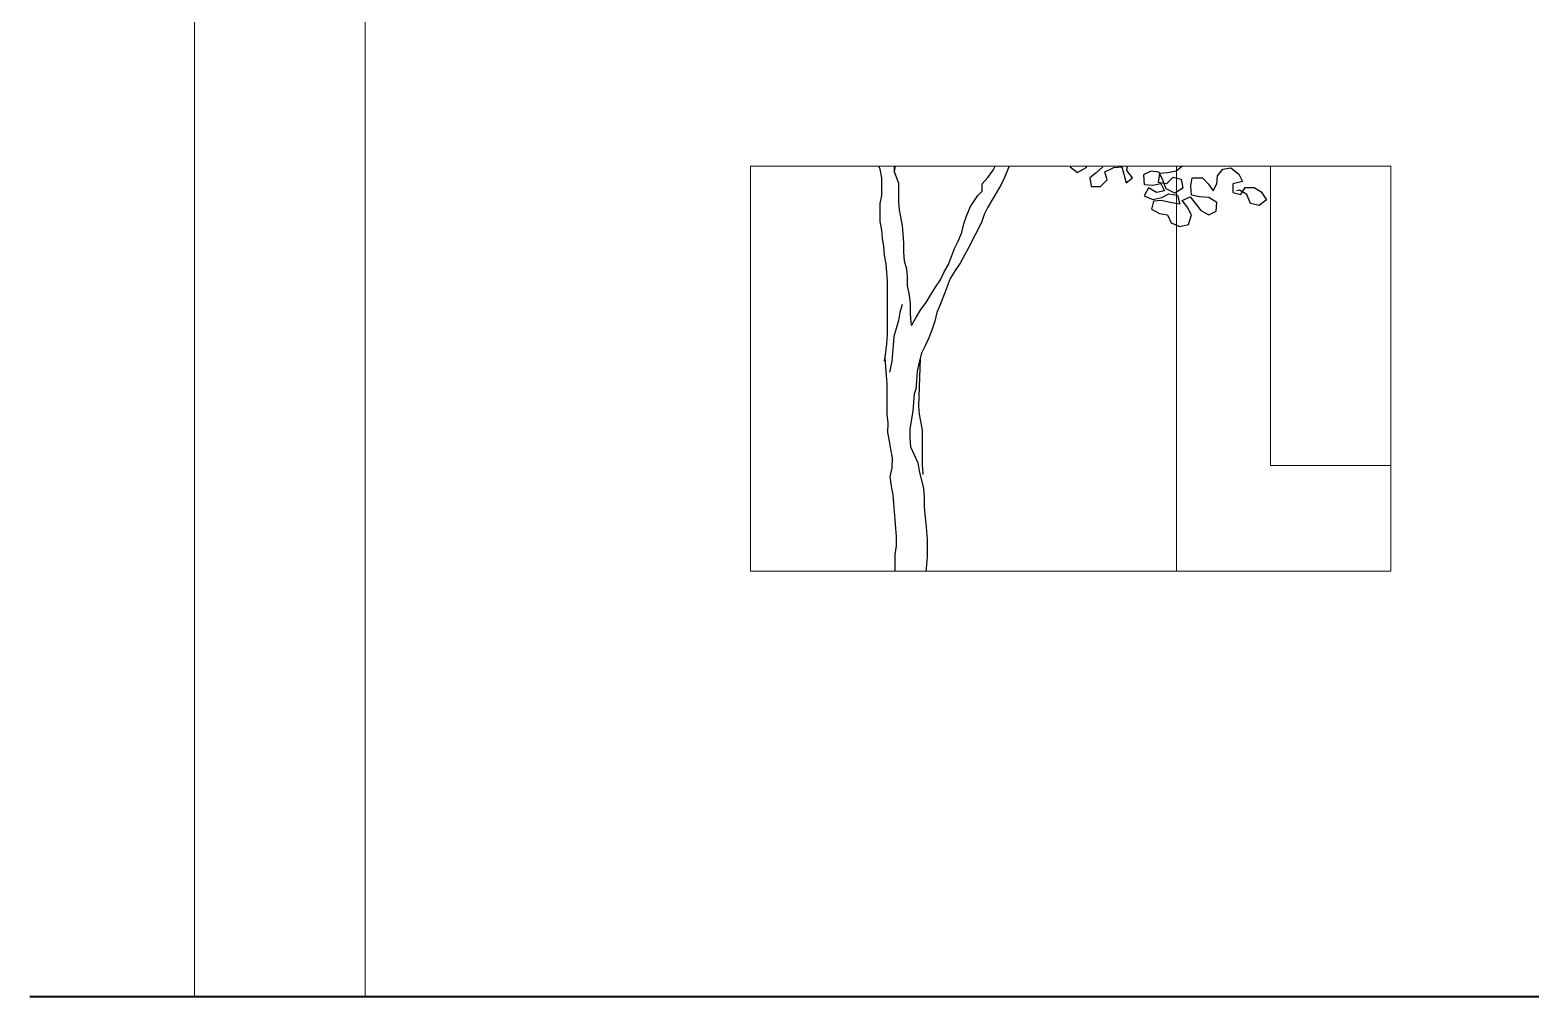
# Model space of a CAD drawing. Header units: millimetres. Extents: x 2810.5 to 2848.4, y 1624.4 to 1676.1.
# Drawn here: x 2833.85 to 2840.57, y 1646.63 to 1650.96 of the extents above; entities that cross this region are included whole.
import ezdxf

# ---------------------------------------------------------------- set-up
doc = ezdxf.new("R2010")
doc.units = ezdxf.units.MM
for name, color, linetype, lineweight in [('MURATURA_section_wall', 7, 'Continuous', 40), ('PROIEZIONI_finissime_fine lines', 251, 'Continuous', 9), ('PROIEZIONI_projections', 145, 'Continuous', 13)]:
    doc.layers.add(name, color=color, linetype=linetype, lineweight=lineweight)
doc.layers.add('VERDE_ALBERI', color=104, linetype='Continuous')

msp = doc.modelspace()

# ---------------------------------------------------------------- linework, layer by layer
at = {"layer": 'MURATURA_section_wall'}
msp.add_lwpolyline([(2847.3658, 1646.629), (2833.8534, 1646.629)], dxfattribs=at)
at = {"layer": 'PROIEZIONI_finissime_fine lines'}
for p, q in [((2834.5897, 1654.5023), (2834.5897, 1646.629)), ((2838.9894, 1650.3493), (2838.9894, 1648.5368)), ((2839.4102, 1650.3493), (2839.4102, 1649.01)), ((2839.9501, 1649.01), (2839.4102, 1649.01))]:
    msp.add_line(p, q, dxfattribs=at)
at = {"layer": 'PROIEZIONI_projections'}
msp.add_lwpolyline([(2845.5814, 1646.629), (2845.5814, 1654.5023), (2835.3545, 1654.5023), (2835.3545, 1646.629)], dxfattribs=at)
msp.add_lwpolyline([(2839.9501, 1650.3493), (2837.0808, 1650.3493), (2837.0808, 1648.5368), (2839.9501, 1648.5368)], close=True, dxfattribs=at)
at = {"layer": 'VERDE_ALBERI'}
for p, q in [((2837.6627, 1650.3361), (2837.6567, 1650.3493)), ((2837.6692, 1650.297), (2837.6627, 1650.3361)), ((2837.6691, 1650.2188), (2837.6692, 1650.297)), ((2837.7246, 1650.3493), (2837.7246, 1650.3263)), ((2837.7246, 1650.3263), (2837.7289, 1650.3493)), ((2837.7289, 1650.3493), (2837.7246, 1650.3263)), ((2837.7246, 1650.3263), (2837.7441, 1650.2741)), ((2838.1186, 1650.2705), (2838.1447, 1650.2998)), ((2838.1447, 1650.2998), (2838.1675, 1650.3324)), ((2838.1675, 1650.3324), (2838.1777, 1650.3493)), ((2838.2196, 1650.2998), (2838.2033, 1650.2672)), ((2838.2359, 1650.3388), (2838.2196, 1650.2998)), ((2838.2397, 1650.3493), (2838.2359, 1650.3388)), ((2838.5128, 1650.3469), (2838.5454, 1650.3208)), ((2838.5454, 1650.3208), (2838.5845, 1650.3436)), ((2838.5845, 1650.3436), (2838.5889, 1650.3493)), ((2838.63, 1650.3207), (2838.6007, 1650.2979)), ((2838.6007, 1650.2979), (2838.6072, 1650.2589)), ((2838.6594, 1650.3467), (2838.63, 1650.3207)), ((2838.6691, 1650.3239), (2838.7082, 1650.3434)), ((2838.6789, 1650.2881), (2838.6691, 1650.3239)), ((2838.7082, 1650.3434), (2838.744, 1650.3467)), ((2838.744, 1650.3467), (2838.7635, 1650.275)), ((2838.7635, 1650.275), (2838.7929, 1650.2978)), ((2838.7668, 1650.3304), (2838.7703, 1650.3493)), ((2838.7929, 1650.2978), (2838.7668, 1650.3304)), ((2838.8743, 1650.327), (2838.8417, 1650.3108)), ((2838.8417, 1650.3108), (2838.8449, 1650.2684)), ((2838.9101, 1650.3237), (2838.8743, 1650.327)), ((2838.9134, 1650.3172), (2838.9068, 1650.2781)), ((2838.9264, 1650.2911), (2838.9101, 1650.3237)), ((2838.9492, 1650.3204), (2838.9134, 1650.3172)), ((2838.9459, 1650.2716), (2838.9752, 1650.3009)), ((2838.9883, 1650.3269), (2838.9492, 1650.3204)), ((2838.9752, 1650.3009), (2839.0111, 1650.2911)), ((2839.0163, 1650.3493), (2838.9883, 1650.3269)), ((2839.0534, 1650.2617), (2839.0599, 1650.2975)), ((2839.0599, 1650.2975), (2839.1055, 1650.2975)), ((2839.1055, 1650.2975), (2839.1315, 1650.2714)), ((2839.1706, 1650.2714), (2839.1739, 1650.3072)), ((2839.1739, 1650.3072), (2839.1967, 1650.3365)), ((2839.1967, 1650.3365), (2839.2326, 1650.343)), ((2839.2326, 1650.343), (2839.2684, 1650.3136)), ((2839.2684, 1650.3136), (2839.2846, 1650.281)), ((2837.7441, 1650.2741), (2837.744, 1650.1895)), ((2838.099, 1650.2184), (2838.1186, 1650.238)), ((2838.1186, 1650.238), (2838.1186, 1650.2705)), ((2838.1837, 1650.2314), (2838.1446, 1650.1663)), ((2838.2033, 1650.2672), (2838.1837, 1650.2314)), ((2838.6072, 1650.2589), (2838.6495, 1650.2588)), ((2838.6495, 1650.2588), (2838.6789, 1650.2881)), ((2838.8449, 1650.2684), (2838.884, 1650.2651)), ((2838.8645, 1650.2521), (2838.8449, 1650.2163)), ((2838.9003, 1650.2325), (2838.8645, 1650.2521)), ((2838.884, 1650.2651), (2838.9199, 1650.2716)), ((2838.9361, 1650.239), (2838.9003, 1650.2325)), ((2838.9068, 1650.2781), (2838.9459, 1650.2716)), ((2838.9199, 1650.2716), (2838.9361, 1650.239)), ((2838.9231, 1650.2097), (2838.9556, 1650.226)), ((2838.9426, 1650.2488), (2838.9264, 1650.2911)), ((2838.9817, 1650.2292), (2838.9426, 1650.2488)), ((2838.9556, 1650.226), (2838.9947, 1650.2194)), ((2839.0175, 1650.252), (2838.9817, 1650.2292)), ((2839.0111, 1650.2911), (2839.0175, 1650.252)), ((2839.0566, 1650.2194), (2839.0534, 1650.2617)), ((2839.1315, 1650.2714), (2839.1543, 1650.2388)), ((2839.1543, 1650.2388), (2839.1706, 1650.2714)), ((2839.2423, 1650.2713), (2839.2422, 1650.2322)), ((2839.2422, 1650.2322), (2839.2781, 1650.2224)), ((2839.2846, 1650.281), (2839.2423, 1650.2713)), ((2839.2716, 1650.242), (2839.2585, 1650.2387)), ((2839.3041, 1650.2224), (2839.2716, 1650.242)), ((2839.2781, 1650.2224), (2839.2976, 1650.255)), ((2839.2976, 1650.255), (2839.3367, 1650.2549)), ((2839.3367, 1650.2549), (2839.3693, 1650.2354)), ((2839.3693, 1650.2354), (2839.392, 1650.1995)), ((2837.6625, 1650.1016), (2837.6626, 1650.183)), ((2837.6626, 1650.183), (2837.6691, 1650.2188)), ((2837.744, 1650.1895), (2837.7472, 1650.1536)), ((2838.0501, 1650.1306), (2838.0664, 1650.1696)), ((2838.0664, 1650.1696), (2838.099, 1650.2184)), ((2838.1446, 1650.1663), (2838.1283, 1650.1337)), ((2838.8449, 1650.2163), (2838.884, 1650.2)), ((2838.8872, 1650.1935), (2838.8774, 1650.1576)), ((2838.884, 1650.2), (2838.9231, 1650.2097)), ((2838.923, 1650.1967), (2838.8872, 1650.1935)), ((2838.9589, 1650.1869), (2838.923, 1650.1967)), ((2839.0044, 1650.1803), (2838.9589, 1650.1869)), ((2838.9947, 1650.2194), (2839.0044, 1650.1803)), ((2839.0142, 1650.1966), (2839.0501, 1650.2129)), ((2839.037, 1650.1673), (2839.0142, 1650.1966)), ((2839.0565, 1650.1314), (2839.037, 1650.1673)), ((2839.0501, 1650.2129), (2839.0728, 1650.1835)), ((2839.0924, 1650.2128), (2839.0566, 1650.2194)), ((2839.0728, 1650.1835), (2839.0989, 1650.1509)), ((2839.1347, 1650.2095), (2839.0924, 1650.2128)), ((2839.1706, 1650.1867), (2839.1347, 1650.2095)), ((2839.1673, 1650.1476), (2839.1706, 1650.1867)), ((2839.3204, 1650.1833), (2839.3041, 1650.2224)), ((2839.3594, 1650.1735), (2839.3204, 1650.1833)), ((2839.392, 1650.1995), (2839.3594, 1650.1735)), ((2837.669, 1650.0625), (2837.6625, 1650.1016)), ((2837.7472, 1650.1536), (2837.7602, 1650.082)), ((2838.0272, 1650.0524), (2838.037, 1650.0915)), ((2838.037, 1650.0915), (2838.0501, 1650.1306)), ((2838.1152, 1650.0979), (2838.0597, 1649.9872)), ((2838.1283, 1650.1337), (2838.1152, 1650.0979)), ((2838.8774, 1650.1576), (2838.9132, 1650.1381)), ((2838.9132, 1650.1381), (2838.949, 1650.1315)), ((2838.949, 1650.1315), (2838.9653, 1650.0957)), ((2838.9653, 1650.0957), (2839.0044, 1650.0794)), ((2839.0434, 1650.0891), (2839.0565, 1650.1314)), ((2839.0989, 1650.1509), (2839.1347, 1650.1314)), ((2839.1347, 1650.1314), (2839.1673, 1650.1476)), ((2837.6722, 1650.0267), (2837.669, 1650.0625)), ((2837.6787, 1649.9908), (2837.6722, 1650.0267)), ((2837.7602, 1650.082), (2837.7634, 1650.0461)), ((2837.7634, 1650.0461), (2837.7666, 1650.0071)), ((2838.0109, 1650.0133), (2838.0272, 1650.0524)), ((2839.0044, 1650.0794), (2839.0434, 1650.0891)), ((2837.6819, 1649.9518), (2837.6787, 1649.9908)), ((2837.7666, 1650.0071), (2837.7666, 1649.9647)), ((2837.7666, 1649.9647), (2837.7698, 1649.9256)), ((2837.9685, 1649.9092), (2837.9946, 1649.9808)), ((2837.9946, 1649.9808), (2838.0109, 1650.0133)), ((2838.0597, 1649.9872), (2838.0206, 1649.9156)), ((2837.6884, 1649.9127), (2837.6819, 1649.9518)), ((2837.6916, 1649.8736), (2837.6884, 1649.9127)), ((2837.7698, 1649.9256), (2837.7796, 1649.8898)), ((2837.7796, 1649.8898), (2837.7828, 1649.854)), ((2837.9489, 1649.8766), (2837.9685, 1649.9092)), ((2838.0206, 1649.9156), (2837.9978, 1649.8831)), ((2837.6948, 1649.8378), (2837.6916, 1649.8736)), ((2837.6946, 1649.5967), (2837.6948, 1649.8378)), ((2837.7828, 1649.854), (2837.7827, 1649.8149)), ((2837.9098, 1649.8083), (2837.9326, 1649.8408)), ((2837.9326, 1649.8408), (2837.9489, 1649.8766)), ((2837.9749, 1649.8473), (2837.9488, 1649.7756)), ((2837.9978, 1649.8831), (2837.9749, 1649.8473)), ((2837.7827, 1649.8149), (2837.7925, 1649.7725)), ((2837.7925, 1649.7725), (2837.7957, 1649.7334)), ((2837.8674, 1649.7399), (2837.8869, 1649.7724)), ((2837.8869, 1649.7724), (2837.9098, 1649.8083)), ((2837.9488, 1649.7756), (2837.9325, 1649.7333)), ((2837.7501, 1649.6944), (2837.7435, 1649.6586)), ((2837.7599, 1649.7302), (2837.7501, 1649.6944)), ((2837.7957, 1649.7334), (2837.7957, 1649.6911)), ((2837.7957, 1649.6911), (2837.7989, 1649.6488)), ((2837.825, 1649.6748), (2837.8445, 1649.7073)), ((2837.8445, 1649.7073), (2837.8674, 1649.7399)), ((2837.9162, 1649.6943), (2837.9064, 1649.6552)), ((2837.9325, 1649.7333), (2837.9162, 1649.6943)), ((2837.7435, 1649.6586), (2837.7239, 1649.587)), ((2837.7989, 1649.6488), (2837.8021, 1649.6357)), ((2837.8021, 1649.6357), (2837.825, 1649.6748)), ((2837.9064, 1649.6552), (2837.8933, 1649.6161)), ((2837.688, 1649.5153), (2837.6913, 1649.5544)), ((2837.6913, 1649.5544), (2837.6946, 1649.5967)), ((2837.7239, 1649.587), (2837.7206, 1649.5479)), ((2837.8802, 1649.5803), (2837.8639, 1649.5445)), ((2837.8933, 1649.6161), (2837.8802, 1649.5803)), ((2837.6815, 1649.4763), (2837.688, 1649.5153)), ((2837.6907, 1649.4118), (2837.6843, 1649.49)), ((2837.7206, 1649.5479), (2837.714, 1649.4762)), ((2837.8411, 1649.4891), (2837.8339, 1649.2749)), ((2837.8476, 1649.5119), (2837.8345, 1649.4663)), ((2837.8639, 1649.5445), (2837.8476, 1649.5119)), ((2837.7075, 1649.4404), (2837.7042, 1649.4274)), ((2837.714, 1649.4762), (2837.7075, 1649.4404)), ((2837.828, 1649.4305), (2837.8247, 1649.3882)), ((2837.8345, 1649.4663), (2837.828, 1649.4305)), ((2837.694, 1649.376), (2837.6907, 1649.4118)), ((2837.6938, 1649.2392), (2837.694, 1649.376)), ((2837.8247, 1649.3882), (2837.8214, 1649.3491)), ((2837.8144, 1649.3303), (2837.8079, 1649.2521)), ((2837.8214, 1649.3491), (2837.8144, 1649.3303)), ((2837.6971, 1649.2001), (2837.6938, 1649.2392)), ((2837.8079, 1649.2521), (2837.7948, 1649.174)), ((2837.8339, 1649.2749), (2837.8372, 1649.2391)), ((2837.8372, 1649.2391), (2837.8501, 1649.1674)), ((2837.697, 1649.1578), (2837.6971, 1649.2001)), ((2837.7035, 1649.1187), (2837.697, 1649.1578)), ((2837.7948, 1649.174), (2837.7947, 1649.1316)), ((2837.8501, 1649.1674), (2837.85, 1649.0111)), ((2837.71, 1649.0828), (2837.7035, 1649.1187)), ((2837.7947, 1649.1316), (2837.7979, 1649.0925)), ((2837.7979, 1649.0925), (2837.8304, 1649.0209)), ((2837.7165, 1649.0438), (2837.71, 1649.0828)), ((2837.7164, 1648.9982), (2837.7165, 1649.0438)), ((2837.8304, 1649.0209), (2837.8369, 1648.985)), ((2837.7066, 1648.9591), (2837.7164, 1648.9982)), ((2837.7131, 1648.9167), (2837.7066, 1648.9591)), ((2837.8369, 1648.985), (2837.8564, 1648.9068)), ((2837.85, 1649.0111), (2837.8532, 1648.9752)), ((2837.8532, 1648.9752), (2837.8532, 1648.9687)), ((2837.7196, 1648.8777), (2837.7131, 1648.9167)), ((2837.8564, 1648.9068), (2837.8596, 1648.8678)), ((2837.7228, 1648.8386), (2837.7196, 1648.8777)), ((2837.7292, 1648.7669), (2837.7228, 1648.8386)), ((2837.8596, 1648.8678), (2837.8596, 1648.8254)), ((2837.8596, 1648.8254), (2837.8628, 1648.7896)), ((2837.7325, 1648.7278), (2837.7292, 1648.7669)), ((2837.8628, 1648.7896), (2837.866, 1648.7505)), ((2837.866, 1648.7505), (2837.8725, 1648.6788)), ((2837.7357, 1648.692), (2837.7325, 1648.7278)), ((2837.7356, 1648.6497), (2837.7357, 1648.692)), ((2837.7291, 1648.6106), (2837.7356, 1648.6497)), ((2837.8725, 1648.6788), (2837.8724, 1648.6007)), ((2837.729, 1648.5368), (2837.7291, 1648.6106)), ((2837.8691, 1648.5649), (2837.8669, 1648.5368)), ((2837.8724, 1648.6007), (2837.8691, 1648.5649))]:
    msp.add_line(p, q, dxfattribs=at)

doc.saveas('drawing.dxf')
